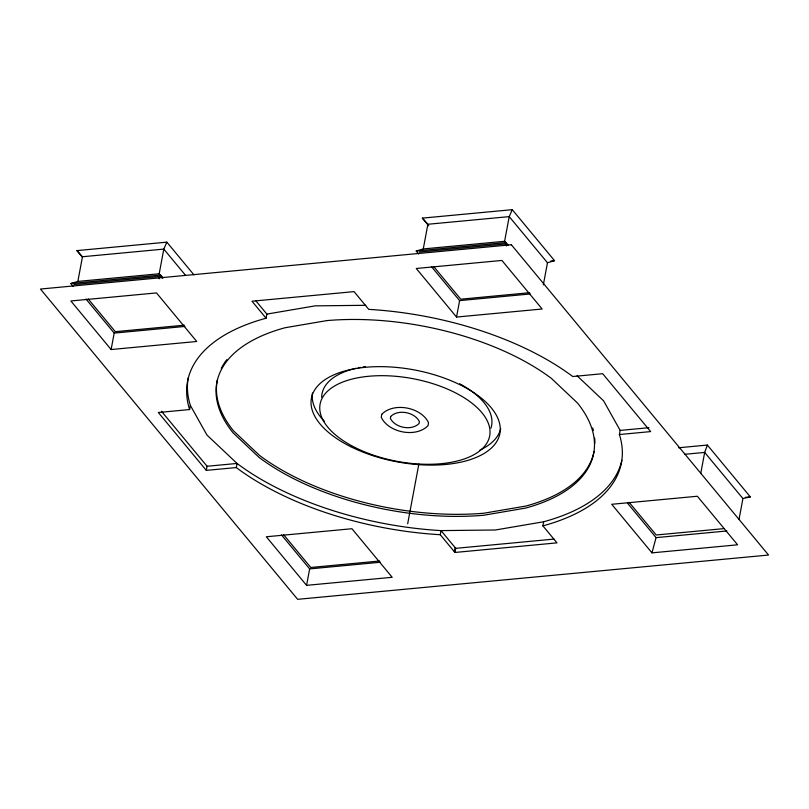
<?xml version="1.0" encoding="UTF-8"?>
<svg xmlns="http://www.w3.org/2000/svg" width="809" height="809" viewBox="0 0 809 809"><rect width="100%" height="100%" fill="white"/><g stroke="black" fill="none" stroke-linecap="round" stroke-linejoin="round"><path stroke-width="1.21" d="M73.184 286.396L70.787 283.514L77.856 281.421L82.478 256.746L76.946 250.608L166.846 242.154L193.968 274.878M111.116 349.539L70.858 300.968L156.481 292.919L196.739 341.489L111.116 349.539L114.2 333.096L86.017 299.097M159.12 278.822L159.555 276.476L73.943 284.525M621.848 460.341A220.715 107.678 10.6 0 1 543.678 521.754L542.91 525.86L557.007 542.859L454.961 552.456L440.248 534.709A220.715 107.678 10.6 0 1 236.268 467.562L206.305 470.383L158.321 412.499L189.599 409.556L190.368 405.44A220.715 107.678 10.6 0 1 188.214 377.894M206.305 470.383L207.074 466.267L161.487 411.275M236.268 467.562L237.037 463.446L206.942 435.03L190.368 405.44M189.599 409.556A220.715 107.678 10.6 0 1 266.09 318.22L266.859 314.104L255.897 300.887M306.571 585.342L266.313 536.771L351.935 528.722L392.193 577.292L306.571 585.342L309.655 568.899L281.471 534.901M418.597 253.915L416.2 251.023L423.269 248.939L427.88 224.265L422.359 218.127L512.259 209.673L554.529 260.67L547.471 262.763L543.314 284.96M407.675 523.797L418.86 464.022M456.529 317.057L416.271 268.487L501.893 260.437L542.151 309.008L456.529 317.057L459.603 300.614L431.43 266.616M440.248 534.709L441.016 530.603L495.421 529.996L543.678 521.754M454.345 551.708L455.113 547.602M454.961 552.456L455.73 548.34L441.016 530.603A220.715 107.678 10.6 0 1 237.037 463.446L207.074 466.267M542.91 525.86A220.715 107.678 10.6 0 0 619.401 434.534L620.169 430.418L603.595 400.829L577.08 375.781M700.756 473.396L704.679 452.423L707.369 445.061L678.589 447.771M739.001 519.53L742.925 498.556L704.679 452.423L684.657 454.304M651.983 552.86L611.725 504.29L697.348 496.241L737.606 544.811L651.983 552.86L656.069 537.631L627.501 503.158M166.846 242.154L163.812 249.101L159.191 273.776L162.376 277.618M512.259 209.673L509.225 216.62L504.604 241.294L507.789 245.137M742.925 498.556L750.327 496.888L707.369 445.061M266.859 314.104L315.116 305.863L365.81 305.296M82.478 256.746L163.812 249.101L185.322 275.06M427.88 224.265L509.225 216.62L547.471 262.763M77.856 281.421L159.191 273.776L163.084 277.942M423.269 248.939L504.604 241.294L508.497 245.461M70.787 283.514L160.688 275.06M416.2 251.023L506.1 242.569M419.345 252.044L504.968 243.984L506.576 245.936M550.787 261.024L554.529 260.67M184.219 325.198L115.333 331.68L88.242 298.996M529.632 292.716L460.746 299.199L433.654 266.515M114.2 333.096L184.927 326.442M459.603 300.614L530.34 293.96M620.169 430.418L648.949 427.708M619.401 434.534L650.679 431.591L602.695 373.707L572.732 376.519A220.715 107.678 10.6 0 0 368.752 309.372L354.039 291.624L251.993 301.221L266.09 318.22M745.322 497.353L750.327 496.888M455.73 548.34L554.034 539.097M379.674 561.001L310.787 567.483L283.696 534.8M723.843 528.631L656.2 534.992L629.109 502.318M309.655 568.899L380.382 562.245M656.069 537.631L726.876 530.967M422.359 218.127L428.74 225.822M159.858 275.131L162.255 278.023M76.946 250.608L82.528 257.343M472.567 391.91A86.27 42.088 10.6 0 1 490.942 428.173M321.658 397.239A86.27 42.088 10.6 0 1 352.704 369.126M353.786 368.843A86.27 42.088 10.6 0 1 355.98 368.307M358.245 367.812A86.27 42.088 10.6 0 1 360.571 367.357M362.948 366.952A86.27 42.088 10.6 0 1 365.375 366.588M459.643 383.739A86.27 42.088 10.6 0 1 471.677 391.253M593.988 451.675A191.713 93.531 10.6 0 1 525.88 506.05L483.964 513.209A191.713 93.531 10.6 0 1 259.527 455.406L233.397 430.722A191.713 93.531 10.6 0 1 217.318 380.068M221.322 368.398A191.713 93.531 10.6 0 1 226.813 359.621M592.704 427.991A191.713 93.531 10.6 0 1 593.381 430.53M594.666 438.144A191.713 93.531 10.6 0 1 594.878 443.16M500.71 428.79A95.856 46.76 10.6 0 1 479.777 450.188M324.409 421.337A95.856 46.76 10.6 0 1 312.436 392.992M381.696 414.38L381.282 417.404C388.745 432.754 416.089 438.084 428.082 425.595L428.487 422.561C421.034 407.21 393.68 401.891 381.696 414.38M390.646 416.544L390.393 418.405C394.974 427.83 411.761 431.096 419.123 423.431L419.375 421.57C414.795 412.145 398.008 408.879 390.646 416.544M326.967 320.586L285.051 327.746A191.713 93.531 10.6 0 0 233.012 432.785L259.143 457.469A191.713 93.531 10.6 0 0 483.58 515.262L525.496 508.103A191.713 93.531 10.6 0 0 577.535 403.074L551.394 378.39A191.713 93.531 10.6 0 0 326.967 320.586M511.359 244.753L40.45 289.046L297.641 599.327L768.55 555.045L511.359 244.753M355.373 447.67A86.27 42.088 10.6 0 0 489.637 436.102A86.27 42.088 10.6 0 0 369.642 376.185A86.27 42.088 10.6 0 0 355.373 447.67M350.641 446.639A95.856 46.76 10.6 0 0 499.82 433.776A95.856 46.76 10.6 0 0 366.497 367.205A95.856 46.76 10.6 0 0 350.641 446.639"/></g></svg>
